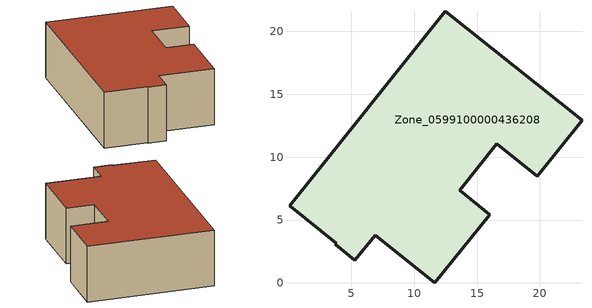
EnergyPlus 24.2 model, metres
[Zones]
Zone_0599100000436208
 floor ground (C_G): 12.46,21.61 23.35,12.92 19.81,8.49 16.58,11.06 13.62,7.36 16.01,5.43 11.65,0 6.89,3.79 5.29,1.79 3.72,3.06 3.79,3.17 0.09,6.14 z0
 wall outside (C_F): 23.35,12.92 12.46,21.61 0.09,6.14 3.79,3.17 3.72,3.06 5.29,1.79 6.89,3.79 11.65,0 16.01,5.43 13.62,7.36 16.58,11.06 19.81,8.49 23.35,12.92 z0:6.32
 roof outside (C_R): 0.09,6.14 3.79,3.17 3.72,3.06 5.29,1.79 6.89,3.79 11.65,0 16.01,5.43 13.62,7.36 16.58,11.06 19.81,8.49 23.35,12.92 12.46,21.61 z6.32
[BUILDING]
Pand.0599100000436208: North Axis=0; Terrain=City; Loads Convergence Tolerance Value=0.04; Temperature Convergence Tolerance Value=0.4; Solar Distribution=FullExterior; Maximum Number of Warmup Days=25; Minimum Number of Warmup Days=1
[Site:Location]
Rotterdam.The.Hague.AP_ZH_NLD Design_Conditions: Latitude=51.96; Longitude=4.45; Time Zone=1; Elevation=-4.5
[SITE:GROUNDTEMPERATURE:BUILDINGSURFACE]
18, 18, 18, 18, 18, 18, 18, 18, 18, 18, 18, 18
[MATERIAL] Thermal Absorptance=0.9; Solar Absorptance=0.7; Visible Absorptance=0.7
Name | Roughness | Thickness | Conductivity | Density | Specific Heat
G.D.2006-2014 | MediumSmooth | 0.15 | 0.06 | 540 | 1210
F.D.2006-2014 | Rough | 0.3 | 0.12 | 1920 | 840
R.D.2006-2014 | MediumRough | 0.2 | 0.08 | 1500 | 1000
[CONSTRUCTION]
C_G: G.D.2006-2014
C_F: F.D.2006-2014
C_R: R.D.2006-2014
[ZONE]
Zone_0599100000436208: Type=1; Multiplier=1; Ceiling Height=Autocalculate; Volume=Autocalculate; Floor Area=autocalculate; Part of Total Floor Area=Yes
[ZONEINFILTRATION:DESIGNFLOWRATE]
Infil_Zone_0599100000436208: Zone or ZoneList or Space or SpaceList=Zone_0599100000436208; Schedule=AlwaysOn; Design Flow Rate Calculation Method=Flow/Area; Flow Rate per Floor Area=0.0021; Constant Term Coefficient=1; Temperature Term Coefficient=0; Velocity Term Coefficient=0; Velocity Squared Term Coefficient=0
[HVACTEMPLATE:ZONE:IDEALLOADSAIRSYSTEM]
Zone_0599100000436208: Maximum Heating Supply Air Temperature=50; Minimum Cooling Supply Air Temperature=13; Maximum Heating Supply Air Humidity Ratio=0.0156; Minimum Cooling Supply Air Humidity Ratio=0.0077; Heating Limit=NoLimit; Cooling Limit=NoLimit; Dehumidification Control Type=ConstantSensibleHeatRatio; Cooling Sensible Heat Ratio=0.7; Dehumidification Setpoint=60; Humidification Control Type=None; Humidification Setpoint=30; Outdoor Air Method=None; Outdoor Air Flow Rate per Person=0.00944; Outdoor Air Flow Rate per Zone Floor Area=0; Outdoor Air Flow Rate per Zone=0; Demand Controlled Ventilation Type=None; Outdoor Air Economizer Type=NoEconomizer; Heat Recovery Type=None; Sensible Heat Recovery Effectiveness=0.7; Latent Heat Recovery Effectiveness=0.65
[ZONECONTROL:THERMOSTAT]
ThermostatControl_Zone_0599100000436208: Zone or ZoneList=Zone_0599100000436208; Control Type Schedule=DualSetpointControlType; Control 1=Thermostat_Zone_0599100000436208; Temperature Difference Between Cutout And Setpoint=0
[THERMOSTATSETPOINT:DUALSETPOINT]
Thermostat_Zone_0599100000436208: Heating Setpoint Temperature Schedule=HeatingSetpoint_Zone_0599100000436208; Cooling Setpoint Temperature Schedule=CoolingSetpoint_Zone_0599100000436208
[SCHEDULE:COMPACT]
HeatingSetpoint_Zone_0599100000436208: Through: 12/31, For: AllDays, Until: 24:00, 21
CoolingSetpoint_Zone_0599100000436208: Through: 12/31, For: AllDays, Until: 24:00, 24
DualSetpointControlType: Through: 12/31, For: AllDays, Until: 24:00, 4
AlwaysOn: Through: 12/31, For: AllDays, Until: 24:00, 1
